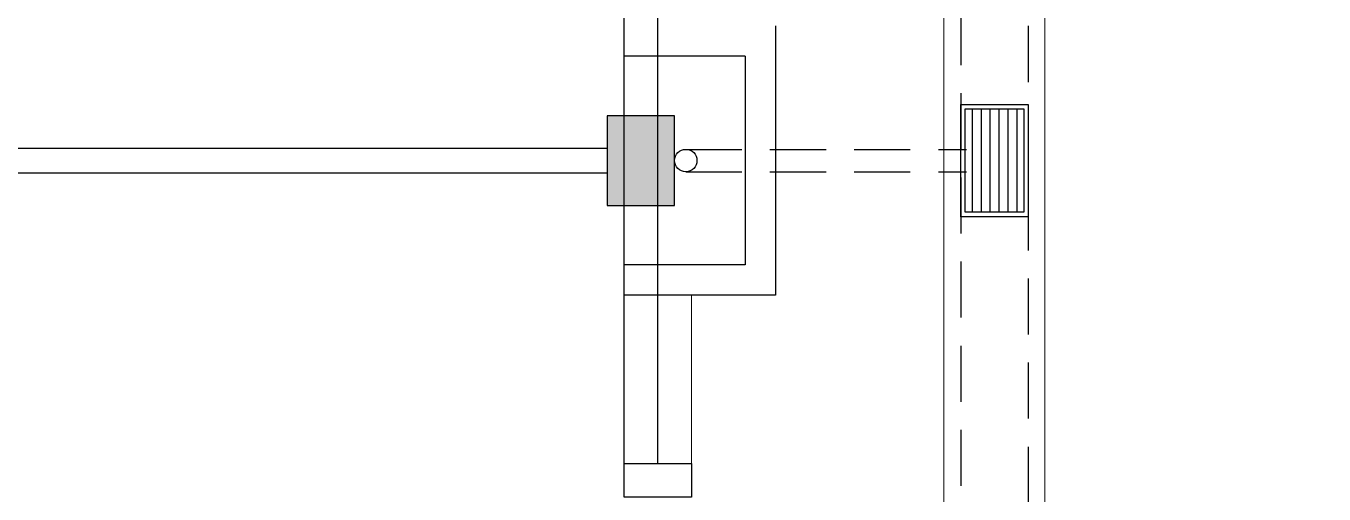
# Model space of a CAD drawing. Header units: inches. Extents: x -86493719 to 430035, y 21644 to 1519532.
# Drawn here: x 58896 to 64677, y 72318 to 74404 of the extents above; entities that cross this region are included whole.
import ezdxf

# ---------------------------------------------------------------- set-up
doc = ezdxf.new("R2010")
doc.units = ezdxf.units.IN
doc.header["$MEASUREMENT"] = 0
doc.linetypes.add('DASHED2', pattern=[0.375, 0.25, -0.125])
doc.linetypes.add('HIDDEN', pattern=[0.375, 0.25, -0.125])
for name, color, linetype, lineweight in [('COLUMN', 8, 'Continuous', 30), ('LW', 8, 'Continuous', 20), ('wall', 8, 'Continuous', 30)]:
    doc.layers.add(name, color=color, linetype=linetype, lineweight=lineweight)
for name, color, linetype in [('DOWNPIPE', 8, 'Continuous'), ('drain', 8, 'Continuous'), ('MSGRATING', 8, 'Continuous'), ('partition', 8, 'Continuous')]:
    doc.layers.add(name, color=color, linetype=linetype)

msp = doc.modelspace()

# ---------------------------------------------------------------- linework, layer by layer
at = {"layer": 'COLUMN'}
msp.add_lwpolyline([(61784.3, 74003.6), (61484.3, 74003.6), (61484.3, 73603.6), (61784.3, 73603.6)], close=True, dxfattribs=at)
msp.add_solid([(61784.3, 74003.6), (61484.3, 74003.6), (61784.3, 73603.6), (61484.3, 73603.6)], dxfattribs=at)
at = {"layer": 'DOWNPIPE', "linetype": 'HIDDEN', "ltscale": 1000}
for p, q in [((61834.3, 73853.6), (63084.3, 73853.6)), ((61834.3, 73753.6), (63084.3, 73753.6))]:
    msp.add_line(p, q, dxfattribs=at)
at = {"layer": 'DOWNPIPE'}
msp.add_circle((61834.3, 73803.6), 50, dxfattribs=at)
at = {"layer": 'drain', "linetype": 'DASHED2', "ltscale": 1000}
for points in [[(48284.3, 84028.6), (59359.3, 84028.6), (59359.3, 81528.6), (63359.3, 81528.6), (63359.3, 66078.6), (61359.3, 66078.6), (61359.3, 63103.6), (64859.3, 63103.6), (64859.3, 54578.6), (63359.3, 54578.6), (63359.3, 47578.6), (38409.3, 47578.6), (38409.3, 58028.6)], [(48284.3, 83728.6), (59059.3, 83728.6), (59059.3, 81228.6), (63059.3, 81228.6), (63059.3, 66378.6), (61059.3, 66378.6), (61059.3, 62803.6), (64559.3, 62803.6), (64559.3, 54878.6), (63059.3, 54878.6), (63059.3, 47878.6), (38709.3, 47878.6), (38709.3, 57728.6)]]:
    msp.add_lwpolyline(points, dxfattribs=at)
at = {"layer": 'LW'}
for p, q in [((63434.3, 81603.6), (63434.3, 66003.6)), ((62984.3, 81153.6), (62984.3, 66453.6)), ((61859.3, 72453.6), (61859.3, 73203.6))]:
    msp.add_line(p, q, dxfattribs=at)
at = {"layer": 'MSGRATING'}
for p, q in [((63109.3, 74033.6), (63109.3, 73573.6)), ((63149.3, 74033.6), (63149.3, 73573.6)), ((63189.3, 74033.6), (63189.3, 73573.6)), ((63229.3, 74033.6), (63229.3, 73573.6)), ((63269.3, 74033.6), (63269.3, 73573.6)), ((63309.3, 74033.6), (63309.3, 73573.6))]:
    msp.add_line(p, q, dxfattribs=at)
for points in [[(63059.3, 74053.6), (63359.3, 74053.6), (63359.3, 73553.6), (63059.3, 73553.6)], [(63079.3, 74033.6), (63339.3, 74033.6), (63339.3, 73573.6), (63079.3, 73573.6)]]:
    msp.add_lwpolyline(points, close=True, dxfattribs=at)
at = {"layer": 'partition'}
for p, q in [((57579.3, 73858.6), (61484.3, 73858.6)), ((57579.3, 73748.6), (61484.3, 73748.6))]:
    msp.add_line(p, q, dxfattribs=at)
at = {"layer": 'wall'}
for p, q in [((61559.3, 72303.6), (61559.3, 75303.6)), ((61709.3, 72453.6), (61709.3, 75153.6)), ((62234.3, 74403.6), (62234.3, 73203.6)), ((62099.3, 74268.6), (61559.3, 74268.6)), ((62099.3, 74268.6), (62099.3, 73338.6)), ((62099.3, 73338.6), (61559.3, 73338.6)), ((62234.3, 73203.6), (61559.3, 73203.6))]:
    msp.add_line(p, q, dxfattribs=at)
msp.add_lwpolyline([(61559.3, 72303.6), (61559.3, 72453.6), (61859.3, 72453.6), (61859.3, 72303.6)], close=True, dxfattribs=at)

doc.saveas('drawing.dxf')
